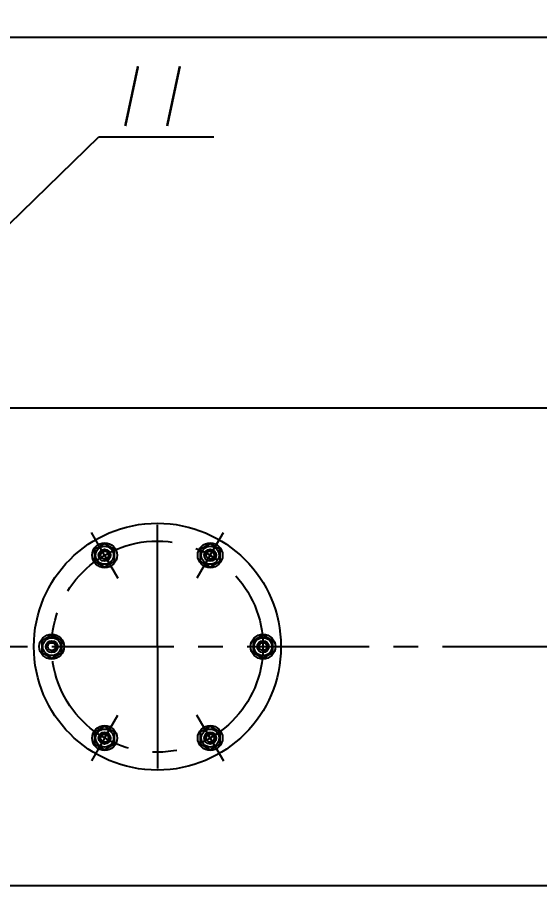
# Model space of a CAD drawing. Header units: millimetres. Extents: x 0 to 594, y 0 to 420.
# Drawn here: x 92.3 to 144.7, y 252.2 to 339.4 of the extents above; entities that cross this region are included whole.
import ezdxf

# ---------------------------------------------------------------- set-up
doc = ezdxf.new("R2010")
doc.units = ezdxf.units.MM
doc.header["$LTSCALE"] = 32.67
doc.linetypes.add('CENTER', pattern=[0.6, 0.375, -0.075, 0.075, -0.075])
doc.layers.get('0').update_dxf_attribs({"linetype": 'CONTINUOUS'})
for name, color, linetype in [('ALL_AXIS', 7, 'CONTINUOUS'), ('ALL_CHAMFER', 7, 'CONTINUOUS'), ('ALL_DIMENSIONS', 7, 'CONTINUOUS'), ('ALL_ROUND', 7, 'CONTINUOUS')]:
    doc.layers.add(name, color=color, linetype=linetype)
doc.styles.get("Standard").update_dxf_attribs({"font": 'txt', "width": 0.7})
doc.dimstyles.new('DIMSTYLE_1', dxfattribs={"dimtxt": 3.5, "dimasz": 3, "dimexe": 0.18, "dimexo": 0.0625, "dimgap": 0.09, "dimtad": 1, "dimlfac": 5, "dimdsep": 46, "dimtxsty": 'STANDARD', "dimblk": '_FILLED', "dimblk1": '_FILLED', "dimblk2": '_FILLED', "dimcen": 0.09, "dimadec": 0, "dimazin": 0, "dimtp": 1.2, "dimtm": 1.2, "dimtfac": 1, "dimtofl": 0, "dimtmove": 0, "dimatfit": 3, "dimldrblk": '_FILLED', "dimfxl": 1, "dimtolj": 1, "dimarcsym": 0})
doc.dimstyles.get("Standard").update_dxf_attribs({"dimtxt": 3.5, "dimasz": 3, "dimexe": 0.18, "dimexo": 0.0625, "dimgap": 0.09, "dimtad": 1, "dimdec": 5, "dimdsep": 46, "dimtxsty": 'STANDARD', "dimblk": '_FILLED', "dimblk1": '_FILLED', "dimblk2": '_FILLED', "dimcen": 0.09, "dimadec": 0, "dimazin": 0, "dimtol": 1, "dimtp": 1e-05, "dimtm": 1e-05, "dimtfac": 1, "dimtdec": 5, "dimtofl": 0, "dimtmove": 0, "dimatfit": 3, "dimldrblk": '_FILLED', "dimfxl": 1, "dimtolj": 1, "dimarcsym": 0})

# ---------------------------------------------------------------- blocks, each defined once
blk = doc.blocks.new('_FILLED')
at = {"color": 0, "linetype": 'ByBlock'}
blk.add_solid([(0, 0), (-1, 0.167), (-1, -0.167)], dxfattribs=at)
blk = doc.blocks.new('*D2')
at = {"layer": 'ALL_DIMENSIONS', "color": 2, "linetype": 'Continuous'}
for p, q in [((36.52, 301.212), (36.52, 339.412)), ((434.52, 301.212), (434.52, 339.412)), ((36.52, 337.412), (235.52, 337.412)), ((434.52, 337.412), (235.52, 337.412))]:
    blk.add_line(p, q, dxfattribs=at)
at = {"layer": 'ALL_DIMENSIONS', "color": 2, "linetype": 'Continuous', "xscale": 3, "yscale": 3, "zscale": 3, "rotation": 180}
blk.add_blockref('_FILLED', (36.52, 337.412), dxfattribs=at)
at = {"layer": 'ALL_DIMENSIONS', "color": 2, "linetype": 'Continuous', "xscale": 3, "yscale": 3, "zscale": 3}
blk.add_blockref('_FILLED', (434.52, 337.412), dxfattribs=at)
blk = doc.blocks.new('BOM BALLOON 70_BL3', base_point=(106.211, 330.957))
at = {"color": 2, "linetype": 'Continuous'}
blk.add_line((100.449, 327.412), (111.973, 327.412), dxfattribs=at)
at = {"color": 2, "linetype": 'Continuous', "const_width": 0.25}
for points in [[(104.374, 334.502), (103.098, 328.502)], [(108.574, 334.502), (107.298, 328.502)]]:
    blk.add_lwpolyline(points, dxfattribs=at)

msp = doc.modelspace()

# ---------------------------------------------------------------- linework, layer by layer
at = {"color": 7, "linetype": 'Continuous'}
for p, q in [((38.92, 300.2122), (256.8496, 300.2122)), ((101.02, 286.5468), (100.02, 285.9695)), ((102.02, 285.9695), (101.02, 286.5468)), ((111.62, 286.5468), (110.62, 285.9695)), ((112.62, 285.9695), (111.62, 286.5468)), ((100.02, 285.9695), (100.02, 284.8148)), ((102.02, 284.8148), (102.02, 285.9695)), ((110.62, 285.9695), (110.62, 284.8148)), ((112.62, 284.8148), (112.62, 285.9695)), ((100.02, 284.8148), (101.02, 284.2374)), ((101.02, 284.2374), (102.02, 284.8148)), ((110.62, 284.8148), (111.62, 284.2374)), ((111.62, 284.2374), (112.62, 284.8148)), ((95.72, 277.3669), (94.72, 276.7896)), ((96.72, 276.7896), (95.72, 277.3669)), ((116.92, 277.3669), (115.92, 276.7896)), ((117.92, 276.7896), (116.92, 277.3669)), ((94.72, 276.7896), (94.72, 275.6349)), ((96.72, 275.6349), (96.72, 276.7896)), ((115.92, 276.7896), (115.92, 275.6349)), ((117.92, 275.6349), (117.92, 276.7896)), ((94.72, 275.6349), (95.72, 275.0575)), ((95.72, 275.0575), (96.72, 275.6349)), ((115.92, 275.6349), (116.92, 275.0575)), ((116.92, 275.0575), (117.92, 275.6349)), ((101.02, 268.1871), (100.02, 267.6097)), ((102.02, 267.6097), (101.02, 268.1871)), ((111.62, 268.1871), (110.62, 267.6097)), ((112.62, 267.6097), (111.62, 268.1871)), ((100.02, 267.6097), (100.02, 266.455)), ((102.02, 266.455), (102.02, 267.6097)), ((110.62, 267.6097), (110.62, 266.455)), ((112.62, 266.455), (112.62, 267.6097)), ((100.02, 266.455), (101.02, 265.8777)), ((101.02, 265.8777), (102.02, 266.455)), ((110.62, 266.455), (111.62, 265.8777)), ((111.62, 265.8777), (112.62, 266.455))]:
    msp.add_line(p, q, dxfattribs=at)
for centre in [(101.02, 285.3921), (111.62, 285.3921), (95.72, 276.2122), (116.92, 276.2122), (101.02, 267.0324), (111.62, 267.0324)]:
    msp.add_circle(centre, 0.9, dxfattribs=at)
at = {"color": 2, "linetype": 'Continuous'}
for centre in [(101.02, 285.3921), (111.62, 285.3921), (95.72, 276.2122), (116.92, 276.2122), (101.02, 267.0324), (111.62, 267.0324)]:
    msp.add_arc(centre, 0.5134, 255, 195, dxfattribs=at)
at = {"layer": 'ALL_AXIS', "color": 7, "linetype": 'CENTER'}
for p, q in [((106.32, 276.2122), (106.32, 290.6122)), ((101.02, 285.3921), (99.695, 287.6871)), ((111.62, 285.3921), (112.945, 287.6871)), ((101.02, 285.3921), (102.345, 283.0971)), ((111.62, 285.3921), (110.295, 283.0971)), ((36.92, 276.2122), (434.12, 276.2122)), ((106.32, 276.2122), (106.32, 261.8122)), ((101.02, 267.0324), (102.345, 269.3273)), ((111.62, 267.0324), (110.295, 269.3273)), ((101.02, 267.0324), (99.695, 264.7374)), ((111.62, 267.0324), (112.945, 264.7374))]:
    msp.add_line(p, q, dxfattribs=at)
at = {"layer": 'ALL_AXIS', "color": 7, "linetype": 'Continuous'}
for centre, radius in [((106.32, 276.2122), 12.4), ((101.02, 285.3921), 1.25), ((111.62, 285.3921), 1.25), ((95.72, 276.2122), 1.25), ((116.92, 276.2122), 1.25), ((101.02, 267.0324), 1.25), ((111.62, 267.0324), 1.25)]:
    msp.add_circle(centre, radius, dxfattribs=at)
at = {"layer": 'ALL_AXIS', "color": 7, "linetype": 'CENTER'}
msp.add_circle((106.32, 276.2122), 10.6, dxfattribs=at)
at = {"layer": 'ALL_CHAMFER', "color": 7, "linetype": 'Continuous'}
for centre, radius in [((101.02, 285.3921), 0.6), ((101.02, 285.3921), 0.4), ((111.62, 285.3921), 0.6), ((111.62, 285.3921), 0.4), ((95.72, 276.2122), 0.6), ((95.72, 276.2122), 0.4), ((116.92, 276.2122), 0.6), ((116.92, 276.2122), 0.4), ((101.02, 267.0324), 0.6), ((101.02, 267.0324), 0.4), ((111.62, 267.0324), 0.6), ((111.62, 267.0324), 0.4)]:
    msp.add_circle(centre, radius, dxfattribs=at)
at = {"layer": 'ALL_ROUND', "color": 7, "linetype": 'Continuous'}
for p, q in [((83.4867, 300.2122), (256.8496, 300.2122)), ((90.8207, 252.2122), (432.12, 252.2122))]:
    msp.add_line(p, q, dxfattribs=at)

# ---------------------------------------------------------------- block references
at = {"color": 2, "linetype": 'Continuous'}
msp.add_blockref('BOM BALLOON 70_BL3', (106.2114, 330.9571), dxfattribs=at)

# ---------------------------------------------------------------- dimensions: what is measured, and where the dimension line sits
at = {"layer": 'ALL_DIMENSIONS', "color": 2, "linetype": 'Continuous'}
dim = msp.add_linear_dim(base=(434.52, 337.4122), p1=(36.52, 301.2122), p2=(434.52, 301.2122), dimstyle='DIMSTYLE_1', dxfattribs=at)
dim.commit()
dim.dimension.update_dxf_attribs({"geometry": '*D2', "text_midpoint": (230.62, 338.2872), "dimtype": 160})

# ---------------------------------------------------------------- leaders
at = {"color": 2, "linetype": 'Continuous'}
msp.add_leader([(75.3654, 303.0413), (100.4493, 327.4122)], dimstyle='STANDARD', override={"dimtad": 0, "dimldrblk": 'DOT'}, dxfattribs=at)

doc.saveas('drawing.dxf')
